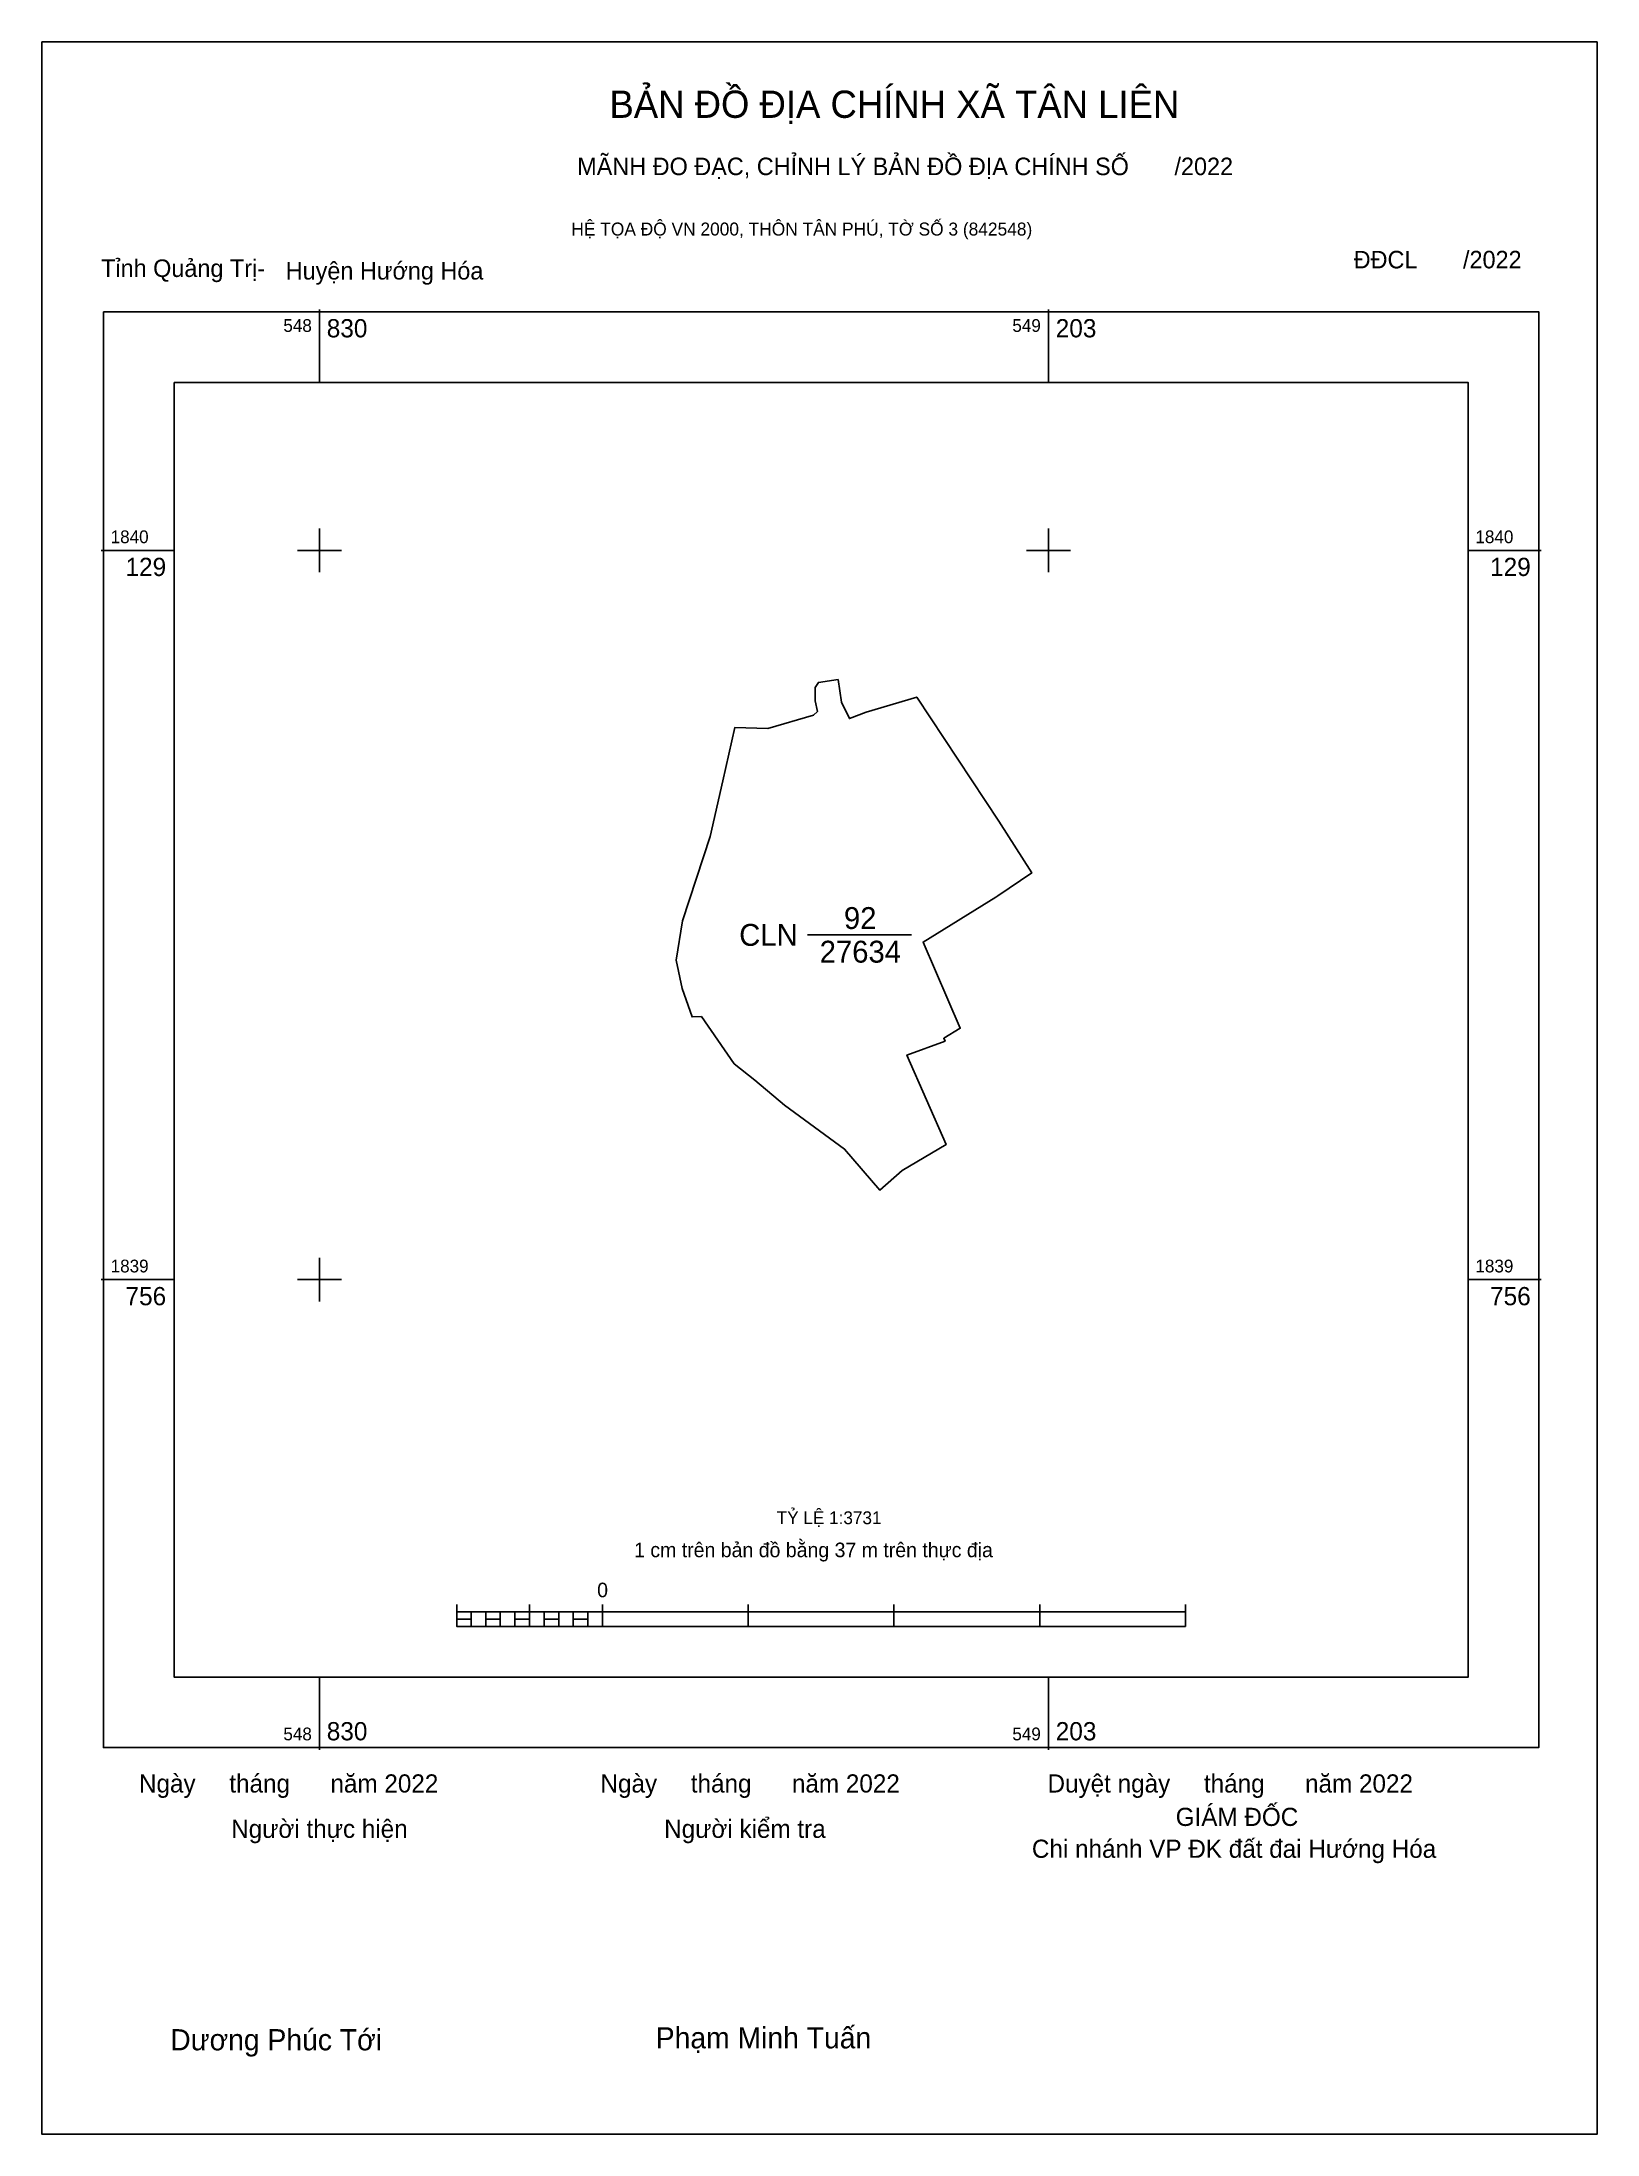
# Model space of a CAD drawing. Extents: x 548688 to 549484, y 1839319 to 1840389.
import ezdxf

# ---------------------------------------------------------------- set-up
doc = ezdxf.new("R2010")
doc.units = 0
for name, color, linetype in [('Level 10', 7, 'Continuous'), ('Level 13', 7, 'Continuous'), ('Level 15', 7, 'Continuous'), ('Level 6', 7, 'Continuous'), ('Level 62', 7, 'Continuous'), ('Level 63', 7, 'Continuous'), ('Level 9', 7, 'Continuous')]:
    doc.layers.add(name, color=color, linetype=linetype)

msp = doc.modelspace()

# ---------------------------------------------------------------- linework, layer by layer
at = {"layer": 'Level 10'}
msp.add_line((549079.9, 1839932.5), (549133, 1839932.5), dxfattribs=at)
msp.add_lwpolyline([(549095.5, 1840063.1), (549097.2, 1840051.6), (549101.3, 1840043.2), (549109.8, 1840046.4), (549135.8, 1840054.2), (549177.8, 1839990.6), (549194.6, 1839964.2), (549177.3, 1839952.5), (549176.2, 1839951.8), (549139, 1839928.8), (549158, 1839884.7), (549149.6, 1839879.6), (549150.3, 1839878.2), (549130.7, 1839871), (549150.8, 1839825.2), (549128.3, 1839811.9), (549116.8, 1839801.9), (549098.8, 1839822.9), (549068.1, 1839845.4), (549052.9, 1839858.1), (549042.3, 1839866.6), (549025.6, 1839890.7), (549020.8, 1839890.5), (549015.7, 1839905.1), (549012.6, 1839919.5), (549015.9, 1839939.7), (549030.1, 1839982.9), (549036.6, 1840011.3), (549042.7, 1840038.6), (549059.5, 1840038.1), (549082.9, 1840044.9), (549085, 1840046.8), (549083.8, 1840052.3), (549083.7, 1840059), (549085.4, 1840061.7)], close=True, dxfattribs=at)
at = {"layer": 'Level 15'}
msp.add_lwpolyline([(548688, 1840389.4), (549484, 1840389.4), (549484, 1839318.9), (548688, 1839318.9)], close=True, dxfattribs=at)
at = {"layer": 'Level 62'}
msp.add_lwpolyline([(548755.7, 1840215.1), (549418, 1840215.1), (549418, 1839552.8), (548755.7, 1839552.8)], close=True, dxfattribs=at)
at = {"layer": 'Level 63'}
for p, q in [((548830.1, 1840252.4), (548830.1, 1840215.1)), ((549203.2, 1840252.4), (549203.2, 1840215.1)), ((548830.1, 1840140.4), (548830.1, 1840118)), ((549203.2, 1840140.4), (549203.2, 1840118)), ((548718.3, 1840129.2), (548755.7, 1840129.2)), ((548818.9, 1840129.2), (548841.3, 1840129.2)), ((549192, 1840129.2), (549214.4, 1840129.2)), ((549418, 1840129.2), (549455.3, 1840129.2)), ((548830.1, 1839767.3), (548830.1, 1839744.9)), ((548718.3, 1839756.1), (548755.7, 1839756.1)), ((548818.9, 1839756.1), (548841.3, 1839756.1)), ((549418, 1839756.1), (549455.3, 1839756.1)), ((548900.3, 1839589.9), (548900.3, 1839578.7)), ((548900.3, 1839586.2), (549273.4, 1839586.2)), ((548907.7, 1839586.2), (548907.7, 1839578.7)), ((548915.2, 1839586.2), (548915.2, 1839578.7)), ((548922.6, 1839586.2), (548922.6, 1839578.7)), ((548930.1, 1839586.2), (548930.1, 1839578.7)), ((548937.6, 1839589.9), (548937.6, 1839578.7)), ((548937.6, 1839586.2), (548937.6, 1839578.7)), ((548945, 1839586.2), (548945, 1839578.7)), ((548952.5, 1839586.2), (548952.5, 1839578.7)), ((548959.9, 1839586.2), (548959.9, 1839578.7)), ((548967.4, 1839586.2), (548967.4, 1839578.7)), ((548974.9, 1839589.9), (548974.9, 1839578.7)), ((548974.9, 1839586.2), (548974.9, 1839578.7)), ((549049.5, 1839589.9), (549049.5, 1839578.7)), ((549124.1, 1839589.9), (549124.1, 1839578.7)), ((549198.7, 1839589.9), (549198.7, 1839578.7)), ((549273.4, 1839589.9), (549273.4, 1839578.7)), ((548900.3, 1839578.7), (549273.4, 1839578.7)), ((548830.1, 1839552.8), (548830.1, 1839515.5)), ((549203.2, 1839552.8), (549203.2, 1839515.5))]:
    msp.add_line(p, q, dxfattribs=at)
for points in [[(548719.5, 1840251.3), (549454.1, 1840251.3), (549454.1, 1839516.7), (548719.5, 1839516.7)], [(548900.3, 1839582.4), (548907.7, 1839582.4), (548907.7, 1839578.7), (548900.3, 1839578.7)], [(548900.3, 1839582.4), (548907.7, 1839582.4), (548907.7, 1839578.7), (548900.3, 1839578.7)], [(548915.2, 1839582.4), (548922.6, 1839582.4), (548922.6, 1839578.7), (548915.2, 1839578.7)], [(548930.1, 1839582.4), (548937.6, 1839582.4), (548937.6, 1839578.7), (548930.1, 1839578.7)], [(548945, 1839582.4), (548952.5, 1839582.4), (548952.5, 1839578.7), (548945, 1839578.7)], [(548959.9, 1839582.4), (548967.4, 1839582.4), (548967.4, 1839578.7), (548959.9, 1839578.7)]]:
    msp.add_lwpolyline(points, close=True, dxfattribs=at)

# ---------------------------------------------------------------- texts
at = {"layer": 'Level 13'}
for s, p in [('92', (549098.5, 1839935.5)), ('CLN', (549044.9, 1839926.9)), ('27634', (549086.1, 1839918.3))]:
    msp.add_text(s, height=11.19, dxfattribs=at).set_placement(p)
at = {"layer": 'Level 6'}
msp.add_text('TỶ LỆ 1:3731', height=6.559, dxfattribs=at).set_placement((549064.1, 1839631))
at = {"layer": 'Level 63'}
for s, height, p in [('BẢN ĐỒ ĐỊA CHÍNH XÃ TÂN LIÊN', 13.968, (548978.5, 1840350.5)), ('MÃNH ĐO ĐẠC, CHỈNH LÝ BẢN ĐỒ ĐỊA CHÍNH SỐ       /2022', 8.963, (548962, 1840321.2)), ('HỆ TỌA ĐỘ VN 2000, THÔN TÂN PHÚ, TỜ SỐ 3 (842548)', 6.635, (548959, 1840290.3)), ('548', 6.53, (548811.6, 1840241)), ('830', 9.33, (548833.8, 1840238.2)), ('549', 6.53, (549184.7, 1840241)), ('203', 9.33, (549206.9, 1840238.2)), ('1840', 6.53, (548723.2, 1840132.9)), ('1840', 6.53, (549421.7, 1840132.9)), ('129', 9.33, (548730.8, 1840116.1)), ('129', 9.33, (549429.2, 1840116.1)), ('1839', 6.53, (548723.2, 1839759.8)), ('1839', 6.53, (549421.7, 1839759.8)), ('756', 9.33, (548730.8, 1839743)), ('756', 9.33, (549429.2, 1839743)), ('1 cm trên bản đồ bằng 37 m trên thực địa', 7.462, (548991.1, 1839614.1)), ('0', 7.46, (548972.2, 1839593.6)), ('830', 9.33, (548833.8, 1839520.4)), ('203', 9.33, (549206.9, 1839520.4)), ('548', 6.53, (548811.6, 1839520.4)), ('549', 6.53, (549184.7, 1839520.4)), ('Ngày     tháng      năm 2022', 9.284, (548737.7, 1839493.7)), ('Ngày     tháng      năm 2022', 9.284, (548973.9, 1839493.7)), ('Duyệt ngày     tháng      năm 2022', 9.284, (549202.7, 1839493.7)), ('GIÁM ĐỐC', 9.28, (549268.3, 1839476.6)), ('Người thực hiện', 9.284, (548784.9, 1839470.5)), ('Người kiểm tra', 9.284, (549006.5, 1839470.5)), ('Chi nhánh VP ĐK đất đai Hướng Hóa', 9.284, (549194.7, 1839460.3)), ('Dương Phúc Tới', 10.829, (548753.7, 1839361.8)), ('Phạm Minh Tuấn', 10.829, (549002.2, 1839362.8))]:
    msp.add_text(s, height=height, dxfattribs=at).set_placement(p)
at = {"layer": 'Level 9'}
for s, p in [('Tỉnh Quảng Trị-', (548718.3, 1840269.1)), ('ĐĐCL       /2022', (549359.4, 1840273.5)), ('Huyện Hướng Hóa', (548812.8, 1840267.8))]:
    msp.add_text(s, height=8.963, dxfattribs=at).set_placement(p)

doc.saveas('drawing.dxf')
